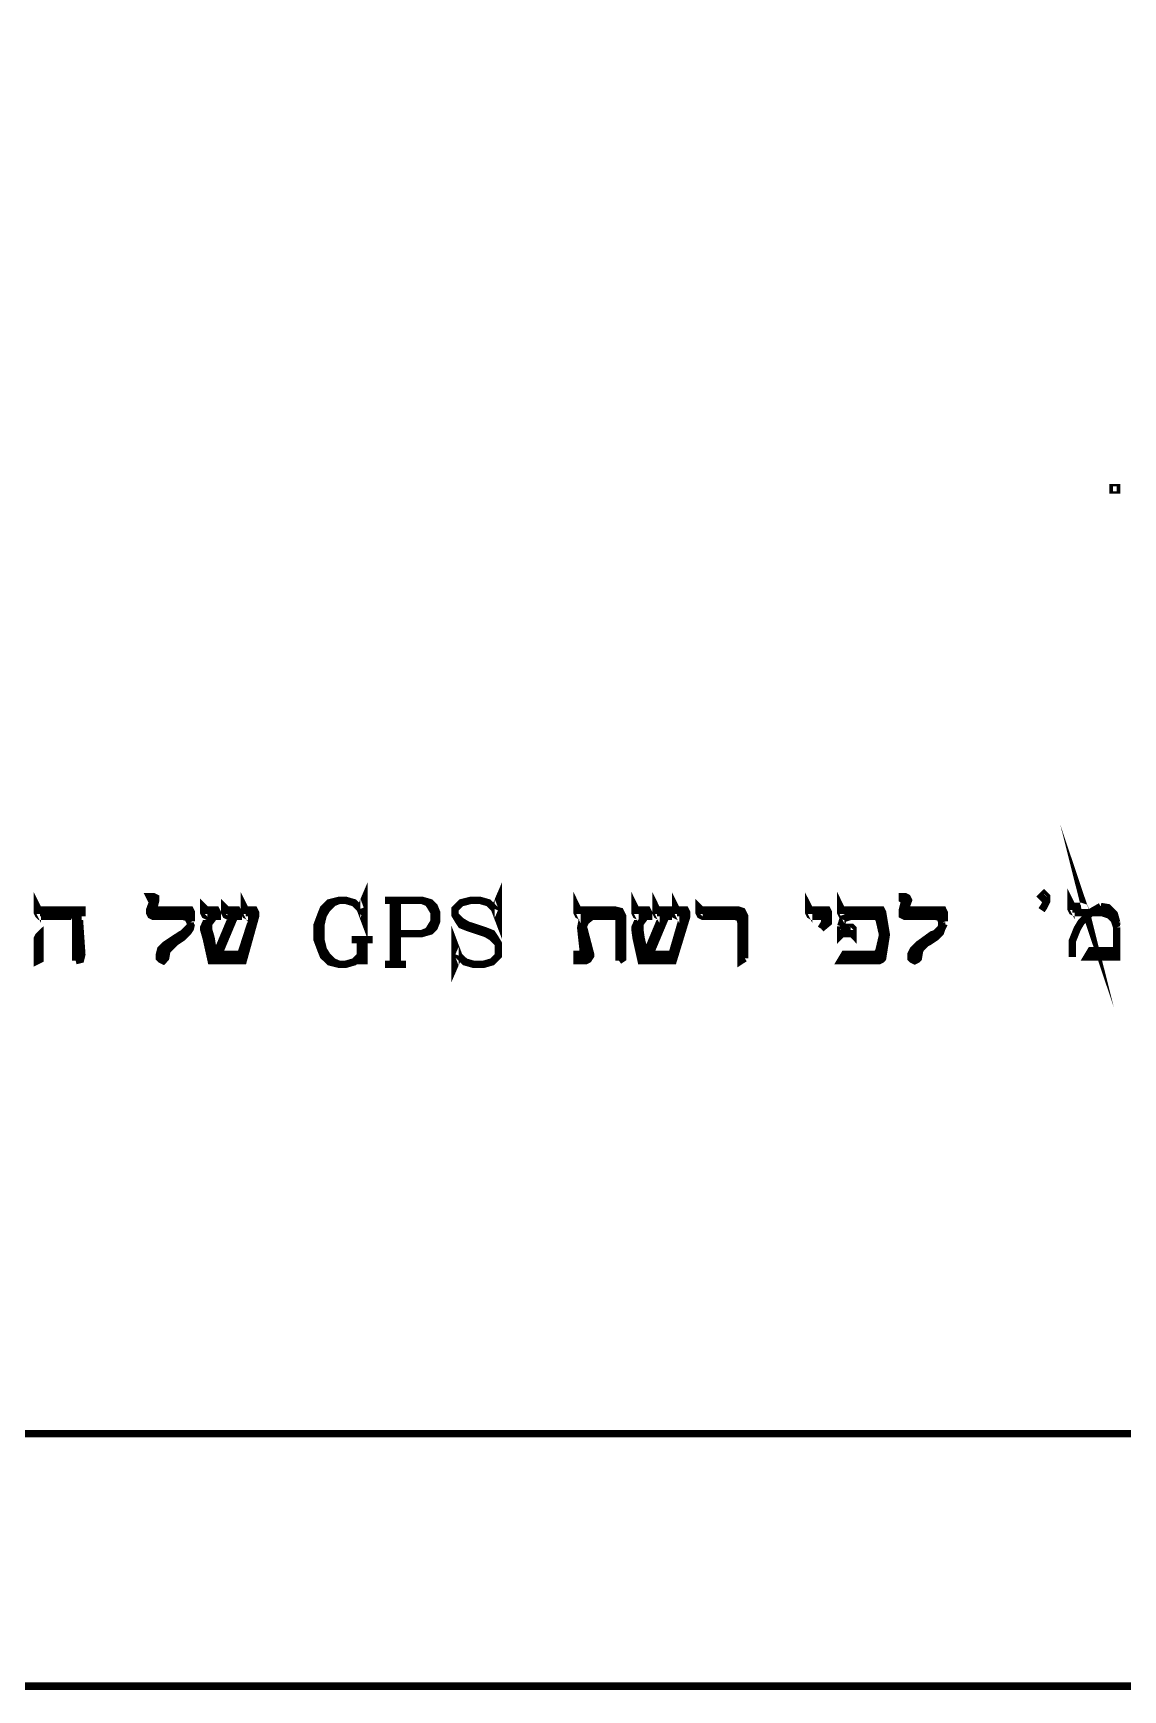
# Model space of a CAD drawing. Extents: x -6935 to 6681, y -4073 to 3778.
# Drawn here: x 3081 to 3948, y -4073 to -2754 of the extents above; entities that cross this region are included whole.
import ezdxf

# ---------------------------------------------------------------- set-up
doc = ezdxf.new("R2010")
doc.units = 0
doc.header["$MEASUREMENT"] = 0

msp = doc.modelspace()

# ---------------------------------------------------------------- linework, layer by layer
at = {"color": 0, "const_width": 5.882508833876793}
for points in [[(6677.84565297868, -4069.668355960762), (6677.84565297868, 3774.663056522774), (-3865.547875738412, 3774.663056522776), (-3865.547875738412, -4069.668355960762), (6677.84565297868, -4069.668355960762)], [(6476.879150683413, -3868.668911616026), (6476.879150683413, 3573.657729669204), (-3663.601347471422, 3573.657729669207), (-3663.601347471422, -3868.668911616026), (6476.879150683413, -3868.668911616026)], [(6476.879150683413, -3868.668911616026), (6476.879150683413, 3573.657729669204), (-3663.601347471422, 3573.657729669207), (-3663.601347471422, -3868.668911616026), (6476.879150683413, -3868.668911616026)], [(3943.459071197696, -3117.684303847978), (3943.459071197696, -3115.707780879798), (3940.529581798425, -3115.707780879798), (3940.529581798425, -3117.684303847978), (3943.459071197696, -3117.684303847978)], [(3919.940800879856, -3456.910940771152), (3918.952539395764, -3453.969686354214), (3910.140541162616, -3453.969686354214), (3908.164018194434, -3452.981424870122), (3907.175756710343, -3451.004901901942), (3907.175756710343, -3447.110681053914), (3908.164018194434, -3449.057791477926), (3915.028906003569, -3449.057791477926), (3917.964277911673, -3450.046052962018), (3918.952539395764, -3452.981424870122), (3919.940800879856, -3456.910940771152)], [(3258.158557068717, -3453.969686354214), (3258.158557068717, -3456.910940771152), (3248.358297351477, -3492.205993774414), (3222.863504065455, -3492.205993774414), (3218.933988164425, -3474.558467272783), (3216.986877740413, -3467.693579463649), (3216.986877740413, -3465.717056495466), (3220.886981097272, -3456.910940771152), (3219.922249648517, -3456.910940771152), (3217.945726680334, -3455.92267928706), (3216.986877740413, -3453.969686354214), (3216.986877740413, -3450.046052962018), (3218.933988164425, -3451.993163386031), (3226.781254948817, -3451.993163386031), (3227.74010388874, -3453.969686354214), (3227.74010388874, -3456.910940771152), (3224.804731980635, -3456.910940771152), (3223.851765549547, -3458.852168686333), (3220.886981097272, -3462.781684587362), (3220.886981097272, -3467.693579463649), (3222.863504065455, -3474.558467272783), (3224.804731980635, -3487.294098898126), (3226.781254948817, -3487.294098898126), (3239.522769082995, -3456.910940771152), (3236.58739717489, -3456.910940771152), (3234.604991697873, -3455.92267928706), (3233.646142757952, -3453.969686354214), (3233.646142757952, -3450.046052962018), (3235.593253181965, -3451.993163386031), (3243.440519966357, -3451.993163386031), (3244.428781450448, -3453.969686354214), (3244.428781450448, -3456.910940771152), (3241.499292051177, -3456.910940771152), (3228.734247881665, -3487.294098898126), (3246.381774383294, -3487.294098898126), (3256.182034100534, -3456.910940771152), (3252.252518199505, -3456.910940771152), (3250.305407775491, -3455.92267928706), (3249.317146291399, -3453.969686354214), (3249.317146291399, -3450.046052962018), (3250.305407775491, -3451.993163386031), (3257.170295584625, -3451.993163386031), (3258.158557068717, -3453.969686354214)], [(3601.302944875252, -3453.969686354214), (3601.302944875252, -3456.910940771152), (3590.520306182755, -3492.205993774414), (3565.0196303879, -3492.205993774414), (3561.090114486869, -3474.558467272783), (3560.137148055781, -3467.693579463649), (3560.137148055781, -3465.717056495466), (3564.031368903808, -3456.910940771152), (3563.066637455052, -3456.910940771152), (3561.090114486869, -3455.92267928706), (3560.137148055781, -3453.969686354214), (3560.137148055781, -3450.046052962018), (3561.090114486869, -3451.993163386031), (3569.931525264187, -3451.993163386031), (3570.884491695275, -3453.969686354214), (3570.884491695275, -3456.910940771152), (3567.955002296003, -3456.910940771152), (3566.996153356081, -3458.852168686333), (3564.031368903808, -3462.781684587362), (3564.031368903808, -3467.693579463649), (3565.0196303879, -3474.558467272783), (3567.955002296003, -3487.294098898126), (3568.943263780095, -3487.294098898126), (3581.678895405438, -3456.910940771152), (3579.731784981425, -3456.910940771152), (3577.749379504409, -3455.92267928706), (3576.790530564488, -3453.969686354214), (3576.790530564488, -3450.046052962018), (3577.749379504409, -3451.993163386031), (3586.590790281725, -3451.993163386031), (3586.590790281725, -3456.910940771152), (3584.643679857712, -3456.910940771152), (3571.884518197034, -3487.294098898126), (3589.532044698664, -3487.294098898126), (3598.367572967146, -3456.910940771152), (3594.438057066116, -3456.910940771152), (3592.461534097934, -3455.92267928706), (3592.461534097934, -3450.046052962018), (3593.449795582026, -3451.993163386031), (3600.31468339116, -3451.993163386031), (3601.302944875252, -3453.969686354214)], [(3754.242292047214, -3492.205993774414), (3723.853251411407, -3492.205993774414), (3726.794505828345, -3487.294098898126), (3752.295181623201, -3487.294098898126), (3754.242292047214, -3484.352844481186), (3757.171781446484, -3471.623095364679), (3754.242292047214, -3458.852168686333), (3752.295181623201, -3456.910940771152), (3726.794505828345, -3456.910940771152), (3724.812100351328, -3455.92267928706), (3723.853251411407, -3453.969686354214), (3723.853251411407, -3450.046052962018), (3724.812100351328, -3451.993163386031), (3756.218815015397, -3451.993163386031), (3757.171781446484, -3453.969686354214), (3760.113035863423, -3471.623095364679), (3757.171781446484, -3490.229470806231), (3756.218815015397, -3491.217732290322), (3754.242292047214, -3492.205993774414)], [(3086.583421911032, -3471.623095364679), (3086.583421911032, -3491.217732290322), (3084.606898942849, -3492.205993774414), (3084.606898942849, -3474.558467272783), (3085.595160426941, -3472.5819443046), (3086.583421911032, -3471.623095364679)]]:
    msp.add_lwpolyline(points, close=True, dxfattribs=at)
for points in [[(3115.025352122826, -3492.205993774414), (3115.025352122826, -3458.852168686333), (3115.978318553914, -3456.910940771152), (3086.583421911032, -3456.910940771152), (3085.595160426941, -3455.92267928706), (3084.606898942849, -3453.969686354214), (3084.606898942849, -3450.046052962018), (3085.595160426941, -3451.993163386031), (3119.901951946109, -3451.993163386031), (3119.901951946109, -3456.910940771152)], [(3200.298200178704, -3456.910940771152), (3176.774047352031, -3456.910940771152), (3174.826936928017, -3455.92267928706), (3173.838675443926, -3453.969686354214), (3173.838675443926, -3451.993163386031), (3176.774047352031, -3444.140014092806), (3174.826936928017, -3443.181165152885), (3173.838675443926, -3441.204642184702), (3176.774047352031, -3441.204642184702), (3178.721157776045, -3442.192903668793), (3178.721157776045, -3444.140014092806), (3176.774047352031, -3451.993163386031), (3206.204239047916, -3451.993163386031), (3207.157205479004, -3453.969686354214), (3207.157205479004, -3460.828691654513)], [(3341.48429470058, -3451.004901901942), (3344.425549117519, -3458.852168686333), (3344.425549117519, -3444.140014092806), (3341.48429470058, -3451.004901901942), (3336.572399824293, -3446.116537060989), (3329.713394523993, -3444.140014092806), (3324.825029683042, -3444.140014092806), (3316.971880389816, -3446.116537060989), (3312.065868022363, -3451.004901901942), (3310.11875759835, -3455.92267928706), (3307.177503181412, -3463.769946071453), (3307.177503181412, -3475.51143370387), (3310.11875759835, -3483.364582997097), (3312.065868022363, -3488.282360382218), (3316.971880389816, -3493.158960205501), (3324.825029683042, -3495.135483173684), (3329.713394523993, -3495.135483173684), (3336.572399824293, -3493.158960205501), (3341.48429470058, -3488.282360382218)], [(3324.825029683042, -3444.140014092806), (3319.913134806754, -3446.116537060989), (3315.030652474637, -3451.004901901942), (3312.065868022363, -3455.92267928706), (3310.11875759835, -3463.769946071453), (3310.11875759835, -3475.51143370387), (3312.065868022363, -3483.364582997097), (3315.030652474637, -3488.282360382218), (3319.913134806754, -3493.158960205501), (3324.825029683042, -3495.135483173684)], [(3361.084814135058, -3444.140014092806), (3390.503240813276, -3444.140014092806), (3397.36812862241, -3446.116537060989), (3400.30938303935, -3449.057791477926), (3402.285906007531, -3453.969686354214), (3402.285906007531, -3460.828691654513), (3400.30938303935, -3465.717056495466), (3397.36812862241, -3468.65242840357), (3390.503240813276, -3470.628951371753), (3370.914486396466, -3470.628951371753)], [(3367.949701944193, -3444.140014092806), (3367.949701944193, -3495.135483173684)], [(3370.914486396466, -3444.140014092806), (3370.914486396466, -3495.135483173684)], [(3390.503240813276, -3444.140014092806), (3395.421018198397, -3446.116537060989), (3397.36812862241, -3449.057791477926), (3400.30938303935, -3453.969686354214), (3400.30938303935, -3460.828691654513), (3397.36812862241, -3465.717056495466), (3395.421018198397, -3468.65242840357), (3390.503240813276, -3470.628951371753)], [(3448.33418515912, -3451.004901901942), (3451.304852120227, -3444.140014092806), (3451.304852120227, -3458.852168686333), (3448.33418515912, -3451.004901901942), (3443.457585335834, -3446.116537060989), (3436.592697526701, -3444.140014092806), (3429.727809717567, -3444.140014092806), (3421.880542933176, -3446.116537060989), (3416.968648056888, -3451.004901901942), (3416.968648056888, -3455.92267928706), (3419.933432509162, -3460.828691654513), (3421.880542933176, -3463.769946071453), (3426.798320318296, -3465.717056495466), (3441.481062367653, -3470.628951371753), (3446.387074735106, -3473.570205788691), (3451.304852120227, -3478.476218156145)], [(3518.930173674474, -3484.352844481186), (3516.988945759294, -3466.705317979558), (3516.988945759294, -3465.717056495466), (3517.977207243386, -3460.828691654513), (3522.859689575505, -3456.910940771152), (3516.988945759294, -3456.910940771152), (3515.012422791112, -3455.92267928706), (3514.047691342357, -3453.969686354214), (3514.047691342357, -3450.046052962018), (3515.012422791112, -3451.993163386031), (3544.43084946933, -3451.993163386031), (3548.360365370361, -3452.981424870122), (3550.307475794374, -3456.910940771152), (3550.307475794374, -3490.229470806231), (3547.372103886269, -3492.205993774414)], [(3708.152835333789, -3456.910940771152), (3701.287947524655, -3456.910940771152), (3699.346719609477, -3455.92267928706), (3698.358458125385, -3453.969686354214), (3698.358458125385, -3450.046052962018), (3699.346719609477, -3451.993163386031), (3713.07061271891, -3451.993163386031), (3714.058874203001, -3453.969686354214), (3714.058874203001, -3461.787540594437), (3708.152835333789, -3466.705317979558)], [(3799.33172225888, -3456.910940771152), (3774.819307948115, -3456.910940771152), (3772.878080032936, -3455.92267928706), (3772.878080032936, -3451.993163386031), (3774.819307948115, -3444.140014092806), (3772.878080032936, -3443.181165152885), (3772.878080032936, -3441.204642184702), (3774.819307948115, -3441.204642184702), (3776.807595933965, -3442.192903668793), (3777.760562365053, -3444.140014092806), (3774.819307948115, -3451.993163386031), (3805.237761128092, -3451.993163386031), (3806.196610068013, -3453.969686354214), (3806.196610068013, -3460.828691654513)], [(3887.575237275866, -3441.204642184702), (3885.634009360685, -3443.181165152885), (3883.657486392504, -3441.204642184702), (3885.634009360685, -3439.263414269522), (3887.575237275866, -3441.204642184702), (3887.575237275866, -3445.128275576897), (3885.634009360685, -3449.057791477926), (3883.657486392504, -3451.993163386031)], [(3117.954841522097, -3453.969686354214), (3086.583421911032, -3453.969686354214)], [(3117.954841522097, -3458.852168686333), (3117.954841522097, -3456.910940771152), (3119.901951946109, -3456.910940771152)], [(3204.227716079734, -3453.969686354214), (3176.774047352031, -3453.969686354214)], [(3200.298200178704, -3456.910940771152), (3204.227716079734, -3457.899202255243), (3206.204239047916, -3461.787540594437)], [(3224.804731980635, -3453.969686354214), (3219.922249648517, -3453.969686354214)], [(3240.511030567086, -3453.969686354214), (3235.593253181965, -3453.969686354214)], [(3256.182034100534, -3453.969686354214), (3250.305407775491, -3453.969686354214)], [(3416.968648056888, -3455.92267928706), (3421.880542933176, -3460.828691654513), (3426.798320318296, -3463.769946071453), (3441.481062367653, -3468.65242840357), (3446.387074735106, -3470.628951371753), (3448.33418515912, -3473.570205788691), (3451.304852120227, -3478.476218156145), (3451.304852120227, -3488.282360382218), (3446.387074735106, -3493.158960205501), (3439.528069434805, -3495.135483173684), (3431.67492014158, -3495.135483173684), (3424.821797350114, -3493.158960205501), (3419.933432509162, -3488.282360382218), (3416.968648056888, -3480.429211088991), (3416.968648056888, -3495.135483173684), (3419.933432509162, -3488.282360382218)], [(3544.43084946933, -3456.910940771152), (3525.795061483609, -3456.910940771152), (3520.906696642657, -3460.828691654513), (3518.930173674474, -3464.758207555545), (3524.836212543687, -3487.294098898126), (3524.836212543687, -3488.282360382218), (3522.859689575505, -3491.217732290322), (3520.906696642657, -3492.205993774414), (3514.047691342357, -3492.205993774414), (3514.047691342357, -3487.294098898126), (3516.988945759294, -3487.294098898126)], [(3546.377959893344, -3453.969686354214), (3516.988945759294, -3453.969686354214)], [(3544.43084946933, -3456.910940771152), (3546.377959893344, -3456.910940771152), (3547.372103886269, -3458.852168686333)], [(3567.955002296003, -3453.969686354214), (3563.066637455052, -3453.969686354214)], [(3583.655418373621, -3453.969686354214), (3577.749379504409, -3453.969686354214)], [(3598.367572967146, -3453.969686354214), (3593.449795582026, -3453.969686354214)], [(3639.539252295449, -3456.910940771152), (3614.038576500594, -3456.910940771152), (3612.085583567747, -3455.92267928706), (3611.097322083656, -3453.969686354214), (3611.097322083656, -3450.046052962018), (3613.050315016504, -3451.993163386031), (3642.474624203555, -3451.993163386031), (3645.415878620494, -3452.981424870122), (3647.392401588676, -3456.910940771152), (3647.392401588676, -3490.229470806231)], [(3644.415852118735, -3453.969686354214), (3614.038576500594, -3453.969686354214)], [(3639.539252295449, -3456.910940771152), (3643.462885687647, -3457.899202255243), (3644.415852118735, -3461.787540594437)], [(3711.094089750728, -3453.969686354214), (3701.287947524655, -3453.969686354214)], [(3708.152835333789, -3456.910940771152), (3710.129358301972, -3456.910940771152), (3711.094089750728, -3458.852168686333)], [(3723.853251411407, -3464.758207555545), (3725.80036183542, -3458.852168686333), (3731.706400704632, -3456.910940771152)], [(3726.794505828345, -3453.969686354214), (3754.242292047214, -3453.969686354214)], [(3803.261238159909, -3453.969686354214), (3774.819307948115, -3453.969686354214)], [(3799.33172225888, -3456.910940771152), (3803.261238159909, -3457.899202255243), (3804.249499644, -3461.787540594437)], [(3930.723439572351, -3449.057791477926), (3923.870316780886, -3452.981424870122), (3922.882055296794, -3453.969686354214), (3919.940800879856, -3456.910940771152), (3915.028906003569, -3461.787540594437), (3912.08765158663, -3466.705317979558), (3908.164018194434, -3476.499695187962), (3908.164018194434, -3489.27062186631)], [(3915.028906003569, -3451.004901901942), (3908.164018194434, -3451.004901901942)], [(3931.688171021108, -3453.969686354214), (3922.882055296794, -3453.969686354214)], [(3927.793950173081, -3451.004901901942), (3939.541320314333, -3453.969686354214)], [(3930.723439572351, -3449.057791477926), (3936.600065897395, -3450.046052962018), (3941.517843282516, -3454.934417802971), (3943.459071197696, -3461.787540594437)], [(3931.688171021108, -3453.969686354214), (3937.588327381486, -3455.92267928706), (3941.517843282516, -3459.840430170424), (3943.459071197696, -3465.717056495466)], [(3117.954841522097, -3458.852168686333), (3119.901951946109, -3487.294098898126), (3118.948985515022, -3491.217732290322), (3115.025352122826, -3492.205993774414)], [(3207.157205479004, -3462.781684587362), (3206.204239047916, -3466.705317979558), (3204.227716079734, -3469.640689887662), (3200.298200178704, -3473.570205788691), (3194.421573853661, -3477.487956672053), (3193.433312369569, -3478.476218156145), (3189.509678977374, -3482.405734057174), (3187.568451062195, -3484.352844481186), (3186.568424560436, -3490.229470806231), (3185.580163076344, -3491.217732290322), (3184.627196645257, -3492.205993774414), (3182.650673677074, -3491.217732290322), (3181.691824737152, -3490.229470806231), (3181.691824737152, -3487.294098898126), (3182.650673677074, -3483.364582997097), (3186.568424560436, -3479.440949604902), (3198.35108975469, -3471.623095364679), (3200.298200178704, -3470.628951371753), (3204.227716079734, -3466.705317979558), (3206.204239047916, -3464.758207555545), (3206.204239047916, -3461.787540594437)], [(3547.372103886269, -3492.205993774414), (3547.372103886269, -3458.852168686333)], [(3647.392401588676, -3490.229470806231), (3644.415852118735, -3492.205993774414), (3644.415852118735, -3461.787540594437)], [(3708.152835333789, -3466.705317979558), (3711.094089750728, -3461.787540594437), (3711.094089750728, -3458.852168686333)], [(3723.853251411407, -3464.758207555545), (3723.853251411407, -3471.623095364679), (3724.812100351328, -3470.628951371753), (3732.665249644554, -3470.628951371753), (3733.653511128645, -3471.623095364679), (3733.653511128645, -3466.705317979558), (3732.665249644554, -3465.717056495466), (3726.794505828345, -3465.717056495466), (3723.853251411407, -3466.705317979558)], [(3726.794505828345, -3467.693579463649), (3731.706400704632, -3467.693579463649)], [(3806.196610068013, -3462.781684587362), (3804.249499644, -3466.705317979558), (3803.261238159909, -3469.640689887662), (3799.33172225888, -3473.570205788691), (3793.466860951505, -3477.487956672053), (3791.478572965655, -3478.476218156145), (3787.590234626461, -3482.405734057174), (3786.60197314237, -3484.352844481186), (3785.613711658279, -3490.229470806231), (3784.625450174187, -3491.217732290322), (3782.67245724134, -3492.205993774414), (3780.731229326162, -3491.217732290322), (3779.737085333236, -3490.229470806231), (3779.737085333236, -3487.294098898126), (3781.684195757248, -3483.364582997097), (3785.613711658279, -3479.440949604902), (3796.396350350775, -3471.623095364679), (3799.33172225888, -3470.628951371753), (3803.261238159909, -3466.705317979558), (3804.249499644, -3464.758207555545), (3804.249499644, -3461.787540594437)], [(3943.459071197696, -3484.352844481186), (3943.459071197696, -3489.27062186631), (3919.940800879856, -3489.27062186631), (3922.882055296794, -3484.352844481186), (3943.459071197696, -3484.352844481186), (3943.459071197696, -3465.717056495466)], [(3943.459071197696, -3463.769946071453), (3943.459071197696, -3461.787540594437)], [(3117.954841522097, -3490.229470806231), (3117.954841522097, -3477.487956672053)], [(3184.627196645257, -3490.229470806231), (3186.568424560436, -3482.405734057174)], [(3334.631171909115, -3475.51143370387), (3351.290436926654, -3475.51143370387)], [(3341.48429470058, -3475.51143370387), (3341.48429470058, -3495.135483173684)], [(3344.425549117519, -3475.51143370387), (3344.425549117519, -3495.135483173684)], [(3518.930173674474, -3474.558467272783), (3521.86554558258, -3490.229470806231), (3516.988945759294, -3490.229470806231)], [(3782.67245724134, -3490.229470806231), (3785.613711658279, -3482.405734057174)], [(3245.393512899204, -3490.229470806231), (3224.804731980635, -3490.229470806231)], [(3361.084814135058, -3495.135483173684), (3377.773491696767, -3495.135483173684)], [(3518.930173674474, -3484.352844481186), (3518.930173674474, -3486.299954905202), (3516.988945759294, -3487.294098898126)], [(3588.543783214572, -3490.229470806231), (3567.955002296003, -3490.229470806231)], [(3754.242292047214, -3490.229470806231), (3726.794505828345, -3490.229470806231)], [(3940.529581798425, -3487.294098898126), (3922.882055296794, -3487.294098898126)]]:
    msp.add_lwpolyline(points, dxfattribs=at)

doc.saveas('drawing.dxf')
